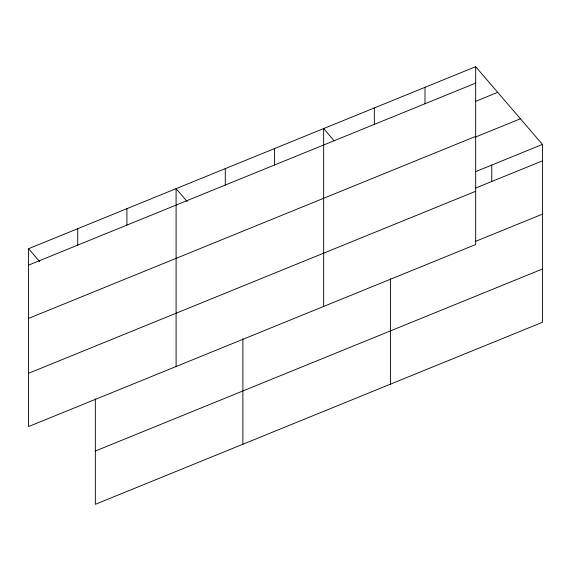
<?xml version="1.0" encoding="UTF-8"?>
<svg xmlns="http://www.w3.org/2000/svg" width="571" height="571" viewBox="0 0 571 571"><rect width="100%" height="100%" fill="white"/><g stroke="black" fill="none" stroke-linecap="round" stroke-linejoin="round"><path stroke-width="0.86" d="M475.664 66.693L475.664 244.552L28.55 426.573L28.55 248.713L475.664 66.693L542.45 144.427L542.45 322.287L95.336 504.307L95.336 398.801M28.55 265.144L475.664 83.123M475.636 101.331L497.705 92.345M28.55 318.418L475.664 136.398M475.457 137.076L520.409 118.775M475.429 171.714L542.45 144.427M475.429 188.145L542.45 160.858M28.55 373.298L475.664 191.285M475.429 241.412L542.45 214.132M95.336 451.033L542.45 269.012M334.085 140.73L323.65 128.582L323.65 306.441M187.117 201.47L176.096 188.651L176.096 366.503M28.55 248.713L39.57 261.539M491.774 165.055L491.774 181.485M424.995 87.327L424.995 103.758M390.428 278.669L390.428 384.176M374.319 107.955L374.319 124.385M274.465 148.603L274.465 165.033M242.882 338.739L242.882 444.238M225.281 168.623L225.281 185.054M126.919 208.672L126.919 225.102M77.735 228.693L77.735 245.123"/></g></svg>
